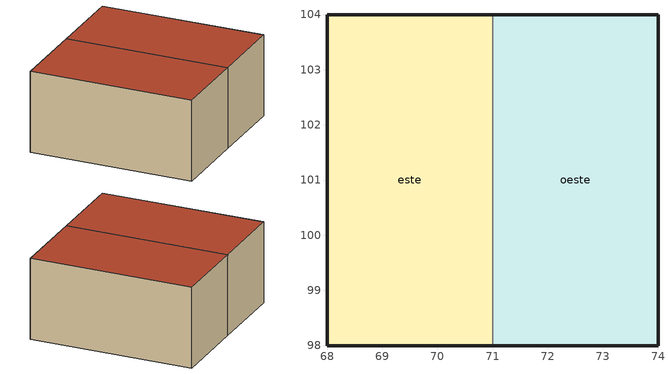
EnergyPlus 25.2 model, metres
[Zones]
este
 floor adiabatic (CAD15cma0p7): 71,104 71,98 68,98 68,104 z0
 wall outside (Muro_ext): 71,104 68,104 68,98 71,98 z0:3
 wall to oeste (Ladrillo14cm0p7): 71,98 71,104 z0:3
 roof outside (CAD15cma0p7): 68,104 68,98 71,98 71,104 z3
oeste
 floor adiabatic (CAD15cma0p7): 74,104 74,98 71,98 71,104 z0
 wall outside (Muro_ext): 71,98 74,98 74,104 71,104 z0:3
 roof outside (CAD15cma0p7): 71,104 71,98 74,98 74,104 z3
[Building]
Building 1: North Axis {deg}=-0
[Site:Location]
Cuernavaca-Matamoros.Intl.AP: Latitude {deg}=39.7653; Longitude {deg}=39.7653; Time Zone {hr}=-6; Elevation {m}=1303.6; Keep Site Location Information=No
[Material] Thermal Absorptance=0.9; Solar Absorptance=0.7; Visible Absorptance=0.7
Name | Roughness | Thickness {m} | Conductivity {W/m-K} | Density {kg/m3} | Specific Heat {J/kg-K}
CAD15cma0p7 | MediumRough | 0.15 | 1.73 | 2300 | 880
Ladrillo14cm0p7 | Smooth | 0.14 | 0.81 | 1800 | 880
Repellado2cma0p7 | MediumRough | 0.02 | 0.72 | 1860 | 840
[Construction]
CAD15cma0p7: CAD15cma0p7
Ladrillo14cm0p7: Ladrillo14cm0p7
Muro_ext: Repellado2cma0p7, Ladrillo14cm0p7
[Zone] Multiplier=1; Part of Total Floor Area=Yes
este; oeste
[Space]
Name | Zone
S:Este | este
S:Oeste | oeste
